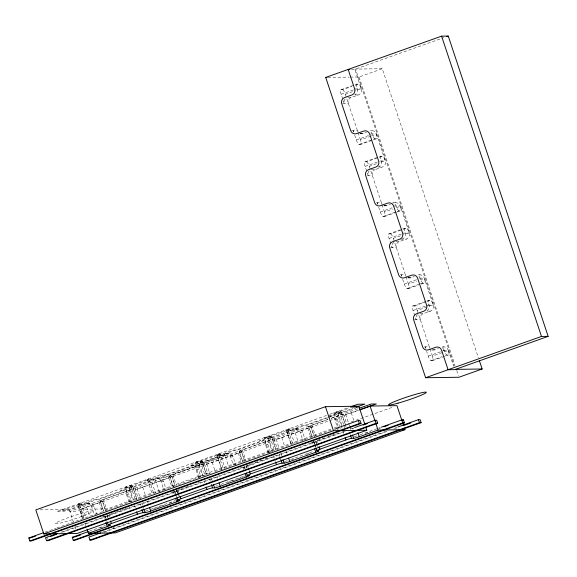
<?xml version="1.0" encoding="UTF-8"?>
<svg xmlns="http://www.w3.org/2000/svg" width="577" height="577" viewBox="0 0 577 577"><rect width="100%" height="100%" fill="white"/><g stroke="black" fill="none" stroke-linecap="round" stroke-linejoin="round"><path stroke-width="0.43" stroke-dasharray="2.88 2.16" d="M351.508 69.391L354.841 69.341L444.009 37.57M350.16 77.087L359.082 76.965L382.255 68.706L478.456 357.906M342.738 99.107L341.137 94.296A4.76 1.19 70.4 0 1 340.892 89.774L356.817 84.098L358.49 84.076A4.76 1.19 70.4 0 1 361.238 88.562L356.204 90.358M340.892 89.774L342.558 89.752L351.782 86.463M355.136 85.273L358.49 84.076M341.137 94.296L355.389 89.219M342.558 89.752A4.76 1.19 70.4 0 1 345.306 94.239L355.367 90.654M347.917 97.542L351.249 97.499L358.49 94.916A4.76 4.594 89.2 0 0 361.339 88.865L354.841 69.341M359.904 133.575L363.236 133.532L366.453 132.385M354.725 135.141L356.319 139.944L370.571 134.867M356.319 139.944A4.76 1.19 70.4 0 0 359.067 144.43L360.74 144.409A4.76 1.19 70.4 0 0 360.488 139.886L370.549 136.295M371.393 135.999L376.42 134.203A4.76 1.19 70.4 0 1 376.666 138.732L360.74 144.409M359.067 144.43L375 138.754L376.666 138.732M369.23 170.842A4.76 4.594 89.2 0 0 368.205 175.675L365.111 166.371A4.76 1.19 70.4 0 1 364.866 161.849L380.791 156.172L382.464 156.143A4.76 1.19 70.4 0 1 385.212 160.63L380.178 162.425M364.866 161.849L366.532 161.82L382.464 156.143M365.111 166.371L379.363 161.286M366.532 161.82A4.76 1.19 70.4 0 1 369.28 166.306L376.824 163.623M371.054 169.624L375.223 169.566L382.464 166.984A4.76 4.594 89.2 0 0 385.313 160.933L376.319 133.907A4.76 4.594 89.2 0 0 370.477 130.95M383.878 205.65L387.21 205.6L390.427 204.453M378.7 207.208L380.293 212.011L392.035 207.828M380.293 212.011A4.76 1.19 70.4 0 0 383.041 216.498L384.715 216.476A4.76 1.19 70.4 0 0 384.462 211.954L392.85 208.968M396.204 207.77L400.395 206.277A4.76 1.19 70.4 0 1 400.64 210.8L397.286 211.997M383.041 216.498L398.974 210.821L400.64 210.8M384.715 216.476L396.449 212.293M393.889 242.297A4.76 4.594 89.2 0 0 392.18 247.749L389.086 238.438A4.76 1.19 70.4 0 1 388.84 233.916L404.765 228.24L406.439 228.218A4.76 1.19 70.4 0 1 409.187 232.704L404.152 234.493M388.84 233.916L390.506 233.894L406.439 228.218M389.086 238.438L403.337 233.36M390.506 233.894A4.76 1.19 70.4 0 1 393.254 238.38L403.316 234.796M395.865 241.684L399.197 241.633L406.439 239.058A4.76 4.594 89.2 0 0 409.288 233L400.294 205.975A4.76 4.594 89.2 0 0 394.452 203.017L392.786 203.046M407.852 277.717L411.185 277.667L414.401 276.52M402.674 279.275L404.268 284.086L418.527 279.001M404.268 284.086A4.76 1.19 70.4 0 0 407.016 288.572L408.689 288.543A4.76 1.19 70.4 0 0 408.437 284.021L416.825 281.035M420.179 279.838L424.369 278.345A4.76 1.19 70.4 0 1 424.614 282.867L419.039 284.858M407.016 288.572L419.594 284.086M420.431 283.79L424.614 282.867M408.689 288.543L418.246 285.139M412.815 305.983L428.747 300.307L430.413 300.285A4.76 1.19 70.4 0 1 433.161 304.771L417.229 310.448A4.76 1.19 70.4 0 0 414.481 305.961L412.815 305.983A4.76 1.19 70.4 0 0 413.06 310.505L416.154 319.817A4.76 4.594 89.2 0 1 417.863 314.364M414.481 305.961L426.215 301.778M427.059 301.482L430.413 300.285M413.06 310.505L428.992 304.829A4.76 1.19 70.4 0 1 428.747 300.307M419.84 313.751L423.172 313.708L430.413 311.126A4.76 4.594 89.2 0 0 433.262 305.074L424.268 278.049A4.76 4.594 89.2 0 0 418.426 275.092M432.541 349.857A4.76 4.594 89.2 0 0 435.159 349.741L438.376 348.595M428.242 356.153L444.175 350.477A4.76 1.19 70.4 0 0 446.923 354.963L448.589 354.942A4.76 1.19 70.4 0 0 448.343 350.419L432.411 356.096A4.76 1.19 70.4 0 1 432.663 360.618L430.99 360.639A4.76 1.19 70.4 0 1 428.242 356.153L426.648 351.35M430.99 360.639L441.895 356.752M445.249 355.562L446.923 354.963M432.663 360.618L448.589 354.942M326.539 415.426L56.697 511.59L63.578 511.489L327.476 417.373M329.741 414.286L348.775 407.506M62.496 509.527L62.742 510.277L81.278 503.671L85.951 517.706M129.976 502.019L125.31 487.976L150.799 478.896L155.465 492.931M199.491 477.244L194.824 463.208L220.313 454.121L224.98 468.163M269.012 452.469L264.338 438.433L289.827 429.353L294.501 443.388M337.978 426.05L333.859 413.659L352.396 407.052M328.796 416.053L337.776 412.851A4.76 0.389 -18.4 0 0 340.87 411.322L339.204 411.343A4.76 0.389 -18.4 0 0 333.607 412.908M328.327 417.142L352.936 408.372M327.924 417.791L306.899 425.278L302.73 425.343L293.751 428.538A4.76 0.389 -18.4 0 1 288.154 430.103L286.488 430.132A4.76 0.389 -18.4 0 1 289.582 428.603M328.76 417.488L332.965 415.988L329.633 416.039M62.742 510.277L69.413 510.176L88.245 503.469A4.76 4.594 89.2 0 1 94.087 506.426L96.583 513.934L94.08 513.97L91.584 506.462A4.76 4.594 89.2 0 0 85.742 503.505L88.245 503.469M128.952 501.99A4.76 4.594 89.2 0 0 128.837 501.579L126.341 494.078A4.76 4.594 89.2 0 1 129.19 488.019L131.686 487.983L157.759 478.694A4.76 4.594 89.2 0 1 163.601 481.651L166.097 489.159L163.594 489.195L161.098 481.687A4.76 4.594 89.2 0 0 155.256 478.73L157.759 478.694M198.553 477.655A4.76 4.594 89.2 0 0 198.351 476.811L195.855 469.303A4.76 4.594 89.2 0 1 198.704 463.252L201.207 463.216L227.273 453.926A4.76 4.594 89.2 0 1 233.115 456.883L235.611 464.384L233.115 464.42L230.612 456.919A4.76 4.594 89.2 0 0 224.77 453.962L227.273 453.926M268.074 452.88A4.76 4.594 89.2 0 0 267.872 452.036L265.377 444.528A4.76 4.594 89.2 0 1 268.218 438.477L270.721 438.441L296.787 429.151A4.76 4.594 89.2 0 1 302.637 432.108L305.132 439.616L302.629 439.652L300.134 432.144A4.76 4.594 89.2 0 0 294.292 429.187L296.787 429.151M337.502 429.98A4.76 4.594 89.2 0 0 337.386 427.261L334.891 419.76A4.76 4.594 89.2 0 1 337.733 413.702L340.235 413.666L355.793 408.127M327.794 419.472L69.831 511.402L75.046 511.323L328.767 420.914M331.191 418.267L358.346 408.588M103.564 510.998L100.261 501.06A4.76 0.389 -18.4 0 1 103.355 499.523L129.421 490.234A4.76 0.389 -18.4 0 1 135.018 488.669L137.102 488.64A4.76 0.389 -18.4 0 0 142.699 487.075L168.765 477.785A4.76 0.389 -18.4 0 0 171.859 476.256L175.17 486.195M173.36 487.053L169.775 476.285A4.76 0.389 -18.4 0 1 172.869 474.756L198.935 465.466A4.76 0.389 -18.4 0 1 204.532 463.901L206.616 463.865A4.76 0.389 -18.4 0 0 212.213 462.3L238.279 453.01A4.76 0.389 -18.4 0 0 241.374 451.481L244.41 460.597M242.6 461.456L239.289 451.51A4.76 0.389 -18.4 0 1 242.383 449.981L268.456 440.691A4.76 0.389 -18.4 0 1 274.046 439.126L276.131 439.097A4.76 0.389 -18.4 0 0 281.727 437.532L307.801 428.242A4.76 0.389 -18.4 0 0 310.895 426.706L314.198 436.652M312.114 436.681L308.81 426.742A4.76 0.389 -18.4 0 1 311.905 425.206L327.88 419.515M331.241 418.318L337.971 415.916A4.76 0.389 -18.4 0 1 343.567 414.351L345.652 414.322A4.76 0.389 -18.4 0 0 351.249 412.757L358.613 410.132M83.456 518.377L80.419 509.267L99.251 502.56A4.76 0.389 -18.4 0 0 102.345 501.031L105.649 510.97M329.611 420.611L358.461 410.326M330.909 429.201L107.315 508.885L80.419 509.267M334.292 427.997L337.682 426.792M351.234 421.96L393.579 406.872M44.984 532.189L56.027 528.258M56.878 527.955L94.239 514.641M95.09 514.338L104.43 511.006M105.281 510.703L108.678 509.491M109.529 509.188L114.621 507.378M115.472 507.075L161.329 490.731M162.18 490.428L167.28 488.611M168.123 488.308L174.918 485.892M178.315 484.68L185.109 482.257M188.506 481.045L211.434 472.873M214.832 471.661L331.176 430.204M334.573 428.992L337.127 428.084M334.545 429.577L337.942 428.365M102.425 516.891L107.473 515.088M110.834 513.891L127.654 507.897M188.758 486.122L171.939 492.116A4.76 4.594 89.2 0 1 171.542 492.239M249.026 464.644L251.55 463.749M254.911 462.552L261.641 460.15M265.002 458.953L267.526 458.051M310.974 442.573L314.335 441.369M317.703 440.172L324.425 437.777M327.794 436.58L336.203 433.579M60.816 532.254L344.462 431.178M350.405 429.057L353.802 427.846M62.482 532.232L345.277 431.452M352.071 429.036L353.773 428.43M89.247 531.266L105.389 525.517M145.303 511.294L175.026 500.699M215.784 486.173L217.486 485.567M220.883 484.363L244.662 475.888M284.576 461.665L289.668 459.847M290.519 459.544L313.448 451.373M354.213 436.847L359.312 435.029M360.156 434.726L377.993 428.372M378.844 428.069L380.539 427.463M100.261 527.912L102.807 527.01M152.912 509.152L163.955 505.214M169.047 503.404L174.146 501.586M227.648 482.516L231.045 481.312M231.889 481.009L236.988 479.191M237.839 478.888L241.236 477.677M242.08 477.374L244.634 476.465M292.186 459.523L293.888 458.917M306.625 454.373L309.171 453.464M365.219 433.493L370.319 431.675M378.808 428.653L380.51 428.047M102.533 532.239L386.179 431.156M393.824 428.437L397.221 427.225M104.199 532.218L386.994 431.437M395.49 428.415L397.185 427.809M382.255 68.706L355.569 69.089L454.351 366.034M327.866 77.405L349.273 77.102M354.667 88.959L361.339 88.865M355.158 94.96L358.49 94.916M342.565 103.629L348.4 103.55A4.76 4.594 89.2 0 1 351.249 97.499M351.559 130.662L357.394 130.575A4.76 4.594 89.2 0 0 358.252 132.126M370.513 130.719L372.179 130.698M359.868 133.806L361.534 133.785M370.484 133.987L376.319 133.907M380.308 161.005L385.313 160.933M378.296 167.041L382.464 166.984M367.376 175.689L372.374 175.617A4.76 4.594 89.2 0 1 375.223 169.566M376.363 202.715L381.368 202.642A4.76 4.594 89.2 0 0 382.226 204.193M392.822 202.815L396.154 202.765M383.842 205.881L385.508 205.852M393.622 206.068L400.294 205.975M402.616 233.101L409.288 233M400.604 239.138L406.439 239.058M390.514 247.771L396.349 247.692A4.76 4.594 89.2 0 1 399.197 241.633M400.337 274.789L405.342 274.717A4.76 4.594 89.2 0 0 406.201 276.26M418.462 274.861L420.128 274.84M407.816 277.948L409.482 277.926M419.27 278.121L424.268 278.049M427.42 305.154L433.262 305.074M430.413 311.126L426.244 311.183A4.76 4.594 89.2 0 0 429.093 305.132L428.992 304.829M414.488 319.838L420.33 319.759A4.76 4.594 89.2 0 1 423.172 313.708M424.311 346.856L429.317 346.784A4.76 4.594 89.2 0 0 429.894 347.967M442.436 346.928L444.102 346.907M433.493 349.763L435.159 349.741M431.791 350.015L433.457 349.994M443.244 350.189L448.242 350.116L453.623 366.294M333.859 413.659A4.76 0.389 -18.4 0 1 339.449 412.093L341.122 412.072L346.063 426.937M334.891 419.76L337.394 419.724A4.76 4.594 89.2 0 1 340.235 413.666M308.81 426.742L310.895 426.706M295.994 428.935L298.497 428.899M291.133 444.095L286.733 430.882L288.406 430.86A4.76 0.389 -18.4 0 0 293.996 429.288L298.396 442.501M300.134 432.144L302.637 432.108M264.338 438.433A4.76 0.389 -18.4 0 1 269.935 436.868L271.601 436.847L276.001 450.053M265.377 444.528L267.872 444.492A4.76 4.594 89.2 0 1 270.721 438.441M239.289 451.51L241.374 451.481M267.872 452.036L270.375 452A4.76 4.594 89.2 0 1 270.49 452.411M226.48 453.71L228.975 453.673M221.885 469.692L217.219 455.657L218.885 455.628A4.76 0.389 -18.4 0 0 224.482 454.063L228.6 466.447M230.612 456.919L233.115 456.883M194.824 463.208A4.76 0.389 -18.4 0 1 200.421 461.643L202.087 461.614L206.479 474.828M193.937 465.538L189.761 465.596L198.74 462.393A4.76 0.389 -18.4 0 0 201.835 460.864L200.169 460.886A4.76 0.389 -18.4 0 0 194.572 462.458M195.855 469.303L198.358 469.267A4.76 4.594 89.2 0 1 201.207 463.216M167.864 474.828L163.695 474.885L154.715 478.088A4.76 0.389 -18.4 0 1 149.118 479.653L147.452 479.675A4.76 0.389 -18.4 0 1 150.547 478.145M169.775 476.285L171.859 476.256M198.351 476.811L200.854 476.775L198.358 469.267M156.958 478.477L159.461 478.441M159.36 492.051L154.968 478.838A4.76 0.389 -18.4 0 1 149.371 480.403L147.705 480.425A4.76 0.389 -18.4 0 1 150.799 478.896M161.098 481.687L163.601 481.651M125.31 487.976A4.76 0.389 -18.4 0 1 130.9 486.411L132.573 486.389L136.965 499.603M126.341 494.078L128.844 494.042A4.76 4.594 89.2 0 1 131.686 487.983M100.261 501.06L102.345 501.031M128.837 501.579L131.34 501.55L128.844 494.042M87.444 503.252L89.947 503.216M82.583 518.413L78.183 505.2L79.857 505.178A4.76 0.389 -18.4 0 0 85.446 503.606L89.846 516.819M91.584 506.462L94.087 506.426M40.195 509.844L69.168 509.426M359.082 76.965L455.001 365.306M456.703 370.427L458.405 375.548M444.175 350.477L444.074 350.174A4.76 4.594 89.2 0 0 441.304 347.253M345.306 94.239L346.373 97.441M346.907 99.042L357.776 131.729M358.057 132.566L360.488 139.886M369.28 166.306L370.347 169.515M370.881 171.117L381.75 203.796M382.032 204.633L384.462 211.954M393.254 238.38L394.322 241.583M394.856 243.184L405.725 275.864M406.006 276.708L408.437 284.021M417.229 310.448L418.296 313.65M418.83 315.251L432.411 356.096M343.236 100.607L344.231 103.608A4.76 4.594 89.2 0 1 345.255 98.768M353.723 132.133L353.225 130.633A4.76 4.594 89.2 0 0 354.754 132.847M377.697 204.208L377.199 202.707A4.76 4.594 89.2 0 0 378.728 204.914M401.671 276.275L401.174 274.775A4.76 4.594 89.2 0 0 402.703 276.989M425.646 348.342L425.148 346.842A4.76 4.594 89.2 0 0 426.677 349.056M351.249 412.757L353.723 420.215M345.652 414.322L348.407 422.609M348.681 423.439L349.511 425.92M349.785 426.749L350.607 429.238M343.567 414.351L346.597 423.468M341.274 412.173L345.392 424.557M339.449 412.093L343.575 424.484M343.849 425.307L344.671 427.788M341.873 425.162L338.028 413.601A4.76 0.389 -18.4 0 0 341.122 412.072M337.971 415.916L342.103 428.343M343.207 431.661L343.755 433.313M337.394 419.724L339.608 426.396M338.252 426.872L339.074 429.353M311.905 425.206L315.482 435.981M317.134 440.951L317.689 442.602M311.046 426.814L314.292 436.573M315.792 441.073L317.04 444.831M315.85 441.621L316.405 443.28M316.679 444.102L317.509 446.591M313.765 441.65L314.595 444.139M314.869 444.961L315.698 447.449M308.652 426.634L312.15 437.15M313.65 441.65L314.393 443.901M314.645 444.658L315.395 446.908M307.801 428.242L310.83 437.352M312.482 442.321L313.037 443.98M288.406 430.86L292.799 444.066M286.581 430.781L290.7 443.165M281.727 437.532L284.764 446.641M286.416 451.611L286.964 453.27M276.131 439.097L279.167 448.206M281.093 454.005L281.648 455.664M274.046 439.126L277.357 449.065M279.008 454.034L279.838 456.522M280.112 457.352L280.941 459.833M271.76 436.948L275.878 449.332M269.935 436.868L274.327 450.082M272.632 450.76L268.507 438.376A4.76 0.389 -18.4 0 0 271.601 436.847M268.456 440.691L272.034 451.459M273.411 455.599L274.241 458.088M274.515 458.917L275.344 461.398M267.872 444.492L270.375 452M242.383 449.981L245.968 460.749M247.345 464.889L248.175 467.377M248.449 468.207L249.271 470.688M241.532 451.582L244.525 460.59M246.278 465.848L247.028 468.098M246.062 465.567L246.884 468.048M244.251 466.425L245.081 468.906M239.138 451.409L242.628 461.917M244.129 466.425L244.879 468.675M238.279 453.01L241.316 462.127M242.967 467.096L243.79 469.577M218.885 455.628L223.285 468.841M217.06 455.549L221.734 469.591M212.213 462.3L215.243 471.416M216.902 476.386L217.45 478.044M206.616 463.865L209.927 473.811M211.305 477.951L212.682 482.091M204.532 463.901L207.843 473.84M209.494 478.809L210.316 481.297M202.246 461.715L206.364 474.106M200.421 461.643L205.087 475.679M203.385 476.357L198.993 463.143A4.76 0.389 -18.4 0 0 202.087 461.614M198.935 465.466L202.52 476.234M204.171 481.204L204.727 482.862M172.869 474.756L176.454 485.524M178.105 490.493L179.757 495.463M172.018 476.357L175.264 486.115M176.757 490.623L178.012 494.374M176.548 490.335L177.37 492.823M177.644 493.652L178.473 496.133M174.737 491.193L175.559 493.681M175.841 494.511L176.663 496.992M169.616 476.184L173.114 486.692M174.615 491.2L175.365 493.45M168.765 477.785L171.795 486.894M173.453 491.871L174.276 494.352M149.371 480.403L153.763 493.616M147.546 480.324L152.371 494.467M142.699 487.075L145.729 496.184M147.38 501.161L148.21 503.642M137.102 488.64L140.406 498.578M142.065 503.555L142.613 505.207M142.887 506.036L143.716 508.525M135.018 488.669L138.603 499.437M139.98 503.584L140.528 505.236M132.724 486.49L136.85 498.881M130.9 486.411L135.299 499.624M133.597 500.309L129.479 487.918A4.76 0.389 -18.4 0 0 132.573 486.389M129.421 490.234L132.724 500.18M134.657 505.979L135.206 507.63M109.248 514.684L109.796 516.336M113.106 526.282L114.484 530.422M103.355 499.523L106.933 510.299M108.591 515.268L109.14 516.92M102.497 501.132L105.742 510.89M106.997 514.641L107.993 517.648M107.026 515.11L107.856 517.598M105.216 515.968L106.045 518.456M106.319 519.278L107.149 521.767M100.102 500.959L103.6 511.467M105.346 516.718L105.851 518.225M99.251 502.56L102.28 511.669M103.932 516.639L104.487 518.297M79.857 505.178L83.975 517.562M85.107 523.346L85.937 525.835M78.032 505.099L82.15 517.482M69.413 510.176L73.387 522.12M74.808 526.39L75.659 528.95M47.199 537.677L47.696 539.178M363.236 133.532A4.76 4.594 89.2 0 1 360.163 133.496M387.21 205.6A4.76 4.594 89.2 0 1 384.138 205.571M411.185 277.667A4.76 4.594 89.2 0 1 408.112 277.638M442.4 347.159A4.76 4.594 89.2 0 1 448.242 350.116M422.948 282.896A4.76 1.19 70.4 0 1 420.2 278.402L420.099 278.107A4.76 4.594 89.2 0 0 417.77 275.373M404.765 228.24A4.76 1.19 70.4 0 0 405.018 232.762L405.119 233.065A4.76 4.594 89.2 0 1 402.27 239.116M398.974 210.821A4.76 1.19 70.4 0 1 396.226 206.335L396.125 206.032A4.76 4.594 89.2 0 0 392.908 202.967M380.791 156.172A4.76 1.19 70.4 0 0 381.044 160.695L381.145 160.99A4.76 4.594 89.2 0 1 378.678 166.89M375 138.754A4.76 1.19 70.4 0 1 372.252 134.268L372.151 133.965A4.76 4.594 89.2 0 0 369.381 131.044M356.817 84.098A4.76 1.19 70.4 0 0 357.069 88.62L357.17 88.923A4.76 4.594 89.2 0 1 354.704 94.816M340.134 428.531A4.76 4.594 89.2 0 1 340.134 428.992M338.18 432.678A4.76 4.594 89.2 0 1 337.43 433.125M94.231 514.367A4.76 4.594 89.2 0 1 94.08 513.97M129.63 507.003A4.76 4.594 89.2 0 1 129.262 507.241M163.745 489.592A4.76 4.594 89.2 0 1 163.594 489.195M198.776 482.473A4.76 4.594 89.2 0 1 198.012 482.826M233.454 465.221A4.76 4.594 89.2 0 1 233.115 464.42M241.46 467.341A4.76 4.594 89.2 0 1 240.205 467.594M302.975 440.446A4.76 4.594 89.2 0 1 302.629 439.652M81.032 502.92A4.76 0.389 -18.4 0 0 77.938 504.449L79.604 504.421A4.76 0.389 -18.4 0 0 85.201 502.856L94.181 499.66L98.35 499.595L124.416 490.306L120.247 490.371L129.226 487.168A4.76 0.389 -18.4 0 0 132.321 485.639L130.654 485.661A4.76 0.389 -18.4 0 0 125.058 487.226M220.061 453.371A4.76 0.389 -18.4 0 0 216.966 454.9L218.64 454.878A4.76 0.389 -18.4 0 0 224.229 453.313L233.209 450.11L237.378 450.053L263.451 440.763L259.282 440.821L268.262 437.626A4.76 0.389 -18.4 0 0 271.356 436.089L269.683 436.118A4.76 0.389 -18.4 0 0 264.093 437.683M78.183 505.2A4.76 0.389 -18.4 0 1 81.278 503.671M217.219 455.657A4.76 0.389 -18.4 0 1 220.313 454.121M286.733 430.882A4.76 0.389 -18.4 0 1 289.827 429.353M222.938 455.195L161.106 477.229L164.697 477.179L226.53 455.145L222.938 455.195M64.754 521.925A19.849 1.623 -18.4 0 0 92.984 511.114A19.849 1.623 -18.4 0 0 64.703 518.975A19.849 1.623 -18.4 0 0 64.754 521.925"/><path stroke-width="0.87" d="M479.307 360.466L482.148 368.991L458.975 377.25L425.617 377.733L325.724 77.441L441.585 36.149L448.257 36.055L548.15 336.348L454.741 369.633L448.069 369.727L441.571 350.21A4.76 4.594 89.2 0 0 435.729 347.253L428.487 349.835A4.76 4.594 89.2 0 1 422.645 346.878L413.659 319.853A4.76 4.594 89.2 0 1 416.5 313.801L423.742 311.219A4.76 4.594 89.2 0 0 426.591 305.168L417.597 278.143A4.76 4.594 89.2 0 0 411.754 275.186L404.513 277.768A4.76 4.594 89.2 0 1 398.671 274.811L389.684 247.785A4.76 4.594 89.2 0 1 392.526 241.734L399.767 239.152A4.76 4.594 89.2 0 0 402.616 233.101L393.622 206.068A4.76 4.594 89.2 0 0 387.78 203.118L380.539 205.693A4.76 4.594 89.2 0 1 374.697 202.743L365.71 175.711A4.76 4.594 89.2 0 1 368.552 169.66L375.793 167.078A4.76 4.594 89.2 0 0 378.642 161.026L369.648 134.001A4.76 4.594 89.2 0 0 363.806 131.044L356.564 133.626A4.76 4.594 89.2 0 1 350.722 130.669L341.728 103.644A4.76 4.594 89.2 0 1 344.577 97.592L351.819 95.01A4.76 4.594 89.2 0 0 354.667 88.959L348.176 69.442L349.842 69.413M446.555 36.661L448.257 36.055M358.815 406.208L325.457 406.684L35.81 509.902L43.802 533.927L77.159 533.451L366.806 430.233L365.811 427.232M425.617 377.733L541.478 336.441L548.15 336.348M351.148 406.662L357.935 404.239L364.815 404.138L356.276 407.117M359.19 408.285L371.069 404.051L376.283 403.979L360.163 409.72M359.435 409.843L370.073 406.049L396.969 405.66L401.924 420.575M337.971 427.781L358.353 420.518L360.026 420.496L361.022 423.496L31.519 540.923L29.853 540.945L28.85 537.944L43.289 532.795M31.367 537.613L35.615 536.105M43.802 533.927L333.448 430.709L366.806 430.233M29.853 540.945L359.356 423.525L361.022 423.496M57.419 533.465L45.525 537.706L46.528 540.707L48.194 540.685L377.697 423.258L376.702 420.258L375.036 420.28L354.653 427.543M50.596 536.466L56.539 534.352M363.113 425.098L367.361 423.583M46.528 540.707L376.031 423.287L377.697 423.258M381.39 427.16L401.772 419.897L403.438 419.876L404.441 422.876L74.931 540.303L73.265 540.324L72.262 537.317L88.404 531.568M107.423 522.596L108.252 525.077A4.76 0.389 -18.4 0 1 111.347 523.548L137.413 514.258A4.76 0.389 -18.4 0 1 143.009 512.693L145.094 512.664A4.76 0.389 -18.4 0 0 150.691 511.099L176.757 501.81A4.76 0.389 -18.4 0 0 179.851 500.281L177.766 500.309L176.937 497.821M177.766 500.309A4.76 0.389 -18.4 0 1 180.861 498.78L206.927 489.491A4.76 0.389 -18.4 0 1 212.524 487.918L214.608 487.89A4.76 0.389 -18.4 0 0 220.205 486.324L246.271 477.035A4.76 0.389 -18.4 0 0 249.365 475.506L247.281 475.535L246.458 473.053M247.281 475.535A4.76 0.389 -18.4 0 1 250.375 474.005L276.448 464.716A4.76 0.389 -18.4 0 1 282.038 463.151L284.122 463.122A4.76 0.389 -18.4 0 0 289.719 461.55L315.792 452.26A4.76 0.389 -18.4 0 0 318.886 450.731L316.802 450.76L315.972 448.279M316.802 450.76A4.76 0.389 -18.4 0 1 319.896 449.231L345.962 439.941A4.76 0.389 -18.4 0 1 351.559 438.376L353.643 438.347A4.76 0.389 -18.4 0 0 359.24 436.782L378.065 430.074L404.96 429.685L404.405 428.026M74.779 536.992L80.73 534.872M383.907 426.836L388.155 425.321M401.743 420.482L403.438 419.876M87.033 529.145L88.411 533.292L107.243 526.577A4.76 0.389 -18.4 0 0 110.337 525.048L108.252 525.077M73.265 540.324L402.768 422.898L404.441 422.876M100.831 532.845L88.945 537.079L89.94 540.086L91.613 540.058L421.116 422.638L420.114 419.638L418.448 419.659L398.065 426.922M403.135 425.689L410.774 422.963M89.94 540.086L419.45 422.66L421.116 422.638M404.96 429.685L115.306 532.903L88.411 533.292M325.724 77.441L326.979 77.419M455.462 369.374L482.148 368.991M28.85 537.944L30.516 537.915M72.262 537.317L73.935 537.295M441.585 36.149L541.478 336.441M418.448 419.659L419.45 422.66M401.772 419.897L402.768 422.898M402.753 423.056L403.583 425.545M375.036 420.28L376.031 423.287M370.073 406.049L375.036 420.958M375.858 423.446L378.065 430.074M364.743 424.023L359.067 406.958L352.396 407.052L352.143 406.302M358.353 420.518L359.356 423.525M357.863 432.635L359.24 436.782M352.54 435.029L353.643 438.347M350.455 435.065L351.559 438.376M345.133 437.46L345.962 439.941M325.457 406.684L333.448 430.709M319.067 446.749L319.896 449.231M314.689 448.949L315.792 452.26M288.615 458.239L289.719 461.55M283.026 459.804L284.122 463.122M280.941 459.833L282.038 463.151M275.618 462.227L276.448 464.716M249.552 471.517L250.375 474.005M245.175 473.724L246.271 477.035M219.101 483.014L220.205 486.324M213.504 484.579L214.608 487.89M211.42 484.608L212.524 487.918M206.104 487.002L206.927 489.491M180.031 496.292L180.861 498.78M175.653 498.492L176.757 501.81M149.587 507.782L150.691 511.099M143.99 509.354L145.094 512.664M141.906 509.383L143.009 512.693M136.583 511.777L137.413 514.258M110.517 521.067L111.347 523.548M105.865 522.437L107.243 526.577M398.072 403.143A19.849 1.623 -18.4 0 0 426.302 392.331A19.849 1.623 -18.4 0 0 398.022 400.193A19.849 1.623 -18.4 0 0 398.072 403.143"/></g></svg>
